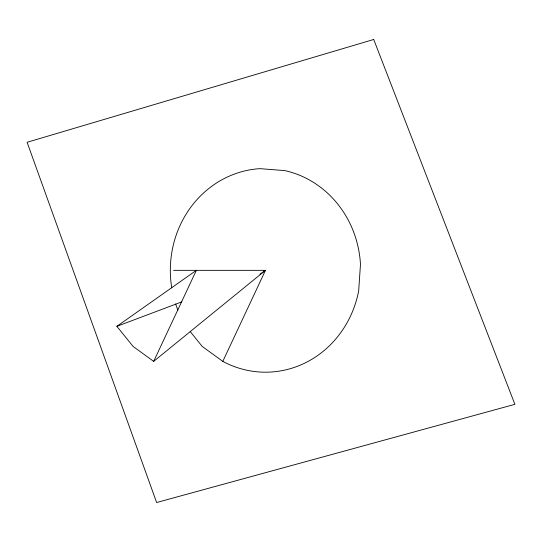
<?xml version="1.0" encoding="UTF-8"?>
<svg xmlns="http://www.w3.org/2000/svg" width="542" height="542" viewBox="0 0 542 542"><rect width="100%" height="100%" fill="white"/><g stroke="black" fill="none" stroke-linecap="round" stroke-linejoin="round"><path stroke-width="0.81" d="M153.671 361.378L196.353 270.343L116.869 326.338L133.115 346.453L153.671 361.378L265.478 270.343L173.609 270.343M190.188 331.528L202.241 346.453L222.803 361.378L265.478 270.343L263.9 270.939M259.95 274.238L265.478 270.343M116.869 326.338L181.685 301.914M222.803 361.378A101.855 95.155 -90 0 0 358.675 290.912L360.471 264.388A101.855 95.155 -90 0 0 284.692 170.581L259.923 168.657A101.855 95.155 -90 0 0 171.746 287.87M177.905 310.18A101.855 95.155 -90 0 1 175.662 303.974M373.716 39.478L27.1 142.289L156.631 502.522L514.9 404.325L373.716 39.478"/></g></svg>
